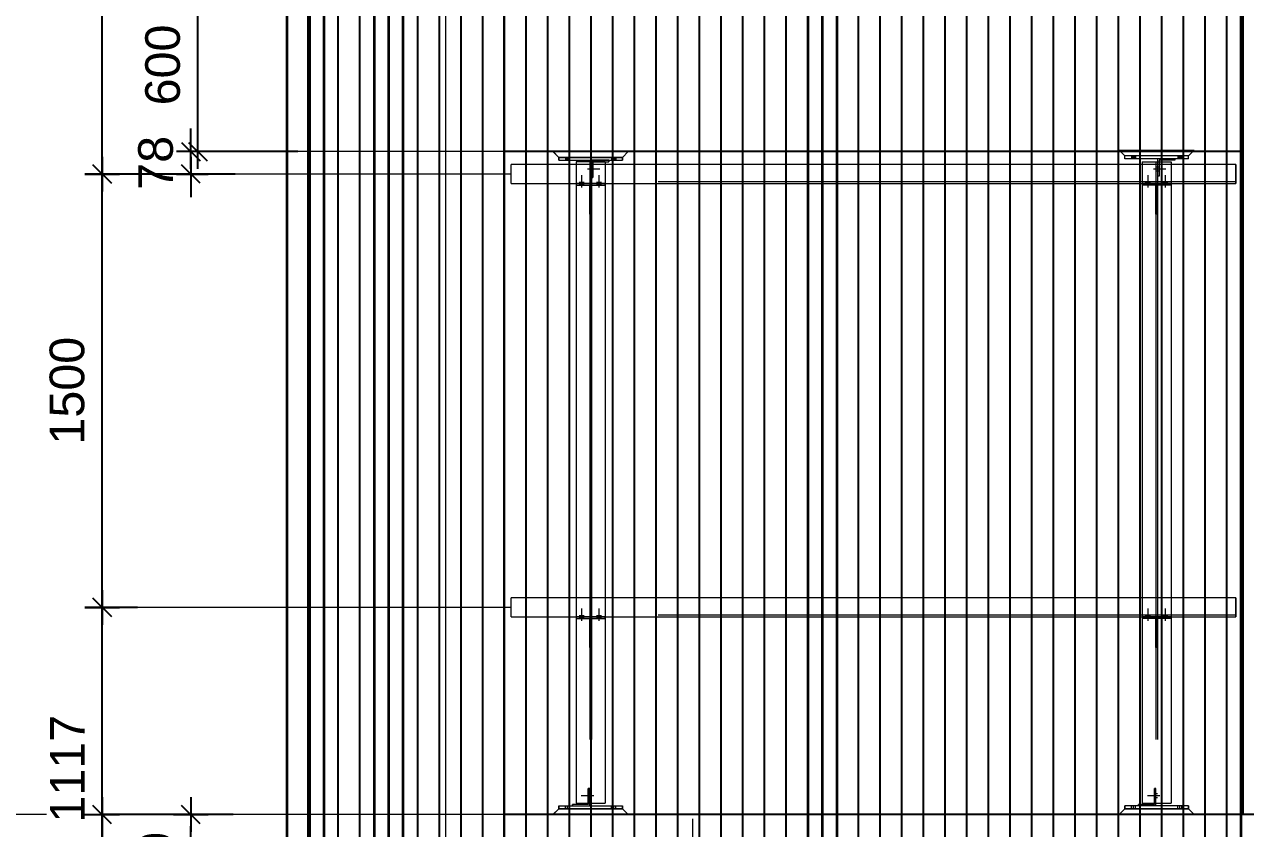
# Model space of a CAD drawing. Header units: millimetres. Extents: x 652937 to 1670132, y 1473552 to 2851037.
# Drawn here: x 663458.215 to 663462.441, y 1524561.34 to 1524564.123 of the extents above; entities that cross this region are included whole.
import ezdxf

# ---------------------------------------------------------------- set-up
doc = ezdxf.new("R2010")
doc.units = ezdxf.units.MM
for name, pattern in [('Grid Line', [22.225, 12.7, -3.175, 3.175, -3.175]), ('HIDDEN', [0.375, 0.25, -0.125]), ('XKITLINE00', [0]), ('XKITLINE02', [4, 2, -2])]:
    doc.linetypes.add(name, pattern=pattern)
doc.layers.get('Defpoints').update_dxf_attribs({"color": 255})
doc.layers.add('000 - 0_HIDE_OBJ_FRAMING_DEF_SUB', color=1, linetype='Continuous', plot=False)
for name, color, linetype, lineweight in [('A-230-M_FLOOR', 2, 'Continuous', 25), ('A-GENM', 37, 'Continuous', 9), ('Bolt', 7, 'Continuous', 0), ('Part', 2, 'Continuous', 0), ('Z-030-M_GRID', 1, 'Continuous', 9), ('Z-230-A_LEVEL', 1, 'Continuous', 9)]:
    doc.layers.add(name, color=color, linetype=linetype, lineweight=lineweight)
doc.layers.add('S-DIM', color=7, linetype='Continuous')
doc.styles.add('Arial', font='arial.ttf')
doc.dimstyles.new('Dim 40 - End', dxfattribs={"dimscale": 0.04, "dimtxt": 3, "dimasz": 1, "dimexe": 0, "dimexo": 2.5, "dimgap": 1.5, "dimtad": 1, "dimdec": 0, "dimlfac": 1000, "dimzin": 1, "dimdsep": 46, "dimtxsty": 'Arial', "dimblk": 'END', "dimcen": 0.09, "dimclrd": 1, "dimclre": 49, "dimclrt": 3, "dimadec": 0, "dimazin": 0, "dimtfac": 1, "dimtdec": 0, "dimtix": 1, "dimtofl": 0, "dimtmove": 2, "dimatfit": 3, "dimfxl": 1, "dimtfill": 1, "dimtfillclr": 256, "dimtolj": 1, "dimtzin": 0, "dimarcsym": 0})

# ---------------------------------------------------------------- blocks, each defined once
blk = doc.blocks.new('GM_Louver Grill Vertical Z1 - Z Profile-V69-ENT 3 ELE-1 Sheet')
at = {"layer": '000 - 0_HIDE_OBJ_FRAMING_DEF_SUB'}
blk.add_line((1605284.3, 105925), (1605284.3, 114870), dxfattribs=at)
blk = doc.blocks.new('E1')
at = {"layer": '000 - 0_HIDE_OBJ_FRAMING_DEF_SUB', "color": 1, "lineweight": 35}
for p, q in [((1600734.3, 114870), (1600734.3, 105925)), ((1600909.3, 105925), (1600909.3, 114870)), ((1601009.3, 105925), (1601009.3, 114870)), ((1602409.3, 114870), (1602409.3, 105925)), ((1602509.3, 114870), (1602509.3, 105925)), ((1603909.3, 105925), (1603909.3, 114870))]:
    blk.add_line(p, q, dxfattribs=at)
for points in [[(1600607.5, 114870), (1600679.9, 114870), (1600679.9, 105925), (1600607.5, 105925)], [(1600959.3, 114870), (1600684.3, 114870), (1600684.3, 105925), (1600959.3, 105925)], [(1600959.3, 114870), (1602459.3, 114870), (1602459.3, 105925), (1600959.3, 105925)], [(1603959.3, 114870), (1602459.3, 114870), (1602459.3, 105925), (1603959.3, 105925)]]:
    blk.add_lwpolyline(points, close=True, dxfattribs=at)
at = {"layer": 'A-GENM'}
for p in [(-4500, 0), (-4425, 0), (-2700, 0), (-2625, 0), (-2550, 0), (-2475, 0), (-2400, 0), (-2325, 0), (-2250, 0), (-2175, 0), (-2100, 0), (-2025, 0), (-1950, 0), (-1875, 0), (-1800, 0), (-1725, 0), (-1650, 0), (-1575, 0), (-1500, 0), (-1425, 0)]:
    blk.add_blockref('GM_Louver Grill Vertical Z1 - Z Profile-V69-ENT 3 ELE-1 Sheet', p, dxfattribs=at)
for p, xscale in [((3206343.6, 0), -1.000000000000001), ((3206418.6, 0), -0.9999999999999982), ((3206493.6, 0), -1.000000000000001), ((3206568.6, 0), -1.000000000000001), ((3206643.6, 0), -1.000000000000001), ((3206718.6, 0), -1.000000000000001), ((3206793.6, 0), -1.000000000000001), ((3206868.6, 0), -1.000000000000001), ((3206943.6, 0), -1.000000000000001), ((3207018.6, 0), -1.000000000000001), ((3207093.6, 0), -1.000000000000001), ((3207168.6, 0), -1.000000000000001), ((3207243.6, 0), -1.000000000000001), ((3207318.6, 0), -1.000000000000001), ((3207393.6, 0), -1.000000000000001), ((3207468.6, 0), -1.000000000000001), ((3207543.6, 0), -1.000000000000001), ((3207618.6, 0), -1.000000000000001)]:
    blk.add_blockref('GM_Louver Grill Vertical Z1 - Z Profile-V69-ENT 3 ELE-1 Sheet', p, dxfattribs=dict(at, xscale=xscale))
blk = doc.blocks.new('END')
at = {"color": 1}
for p, q in [((0, 1.5), (0, -1.5)), ((1.5, 0), (-1.5, 0))]:
    blk.add_line(p, q, dxfattribs=at)
at = {"color": 3}
blk.add_line((-0.8, -0.8), (0.8, 0.8), dxfattribs=at)
blk = doc.blocks.new('*D223')
at = {"layer": 'Defpoints', "color": 0, "transparency": 16777216}
for p in [(663458.7908, 1524561.3881), (663459.0378, 1524561.3881), (663459.0378, 1524560.9881)]:
    blk.add_point(p, dxfattribs=at)
at = {"layer": 'S-DIM', "color": 49, "lineweight": -2, "transparency": 16777216}
for p, q in [((663458.9378, 1524561.3881), (663458.7908, 1524561.3881)), ((663458.9378, 1524560.9881), (663458.7908, 1524560.9881))]:
    blk.add_line(p, q, dxfattribs=at)
at = {"layer": 'S-DIM', "color": 1, "lineweight": -2, "transparency": 16777216}
blk.add_line((663458.7908, 1524561.0281), (663458.7908, 1524561.3481), dxfattribs=at)
at = {"layer": 'S-DIM', "color": 1, "lineweight": -2, "transparency": 16777216, "xscale": 0.04, "yscale": 0.04, "zscale": 0.04}
for p, rotation in [((663458.7908, 1524561.3881), 90), ((663458.7908, 1524560.9881), 270)]:
    blk.add_blockref('END', p, dxfattribs=dict(at, rotation=rotation))
at = {"layer": 'S-DIM', "color": 3, "transparency": 16777216, "insert": (663458.6695, 1524561.1881), "char_height": 0.12, "attachment_point": 5, "rotation": 90, "style": 'Arial', "bg_fill": 3, "box_fill_scale": 1.1, "bg_fill_color": 256, "bg_fill_true_color": 13158600, "bg_fill_transparency": 0}
blk.add_mtext('\\A1;400', dxfattribs=at)
blk = doc.blocks.new('*D224')
at = {"layer": 'Defpoints', "color": 0, "transparency": 16777216}
for p in [(663458.4842, 1524562.1056), (663458.7066, 1524562.1056), (663458.7066, 1524560.9881)]:
    blk.add_point(p, dxfattribs=at)
at = {"layer": 'S-DIM', "color": 49, "lineweight": -2, "transparency": 16777216}
for p, q in [((663458.6066, 1524562.1056), (663458.4842, 1524562.1056)), ((663458.6066, 1524560.9881), (663458.4842, 1524560.9881))]:
    blk.add_line(p, q, dxfattribs=at)
at = {"layer": 'S-DIM', "color": 1, "lineweight": -2, "transparency": 16777216}
blk.add_line((663458.4842, 1524561.0281), (663458.4842, 1524562.0656), dxfattribs=at)
at = {"layer": 'S-DIM', "color": 1, "lineweight": -2, "transparency": 16777216, "xscale": 0.04, "yscale": 0.04, "zscale": 0.04}
for p, rotation in [((663458.4842, 1524562.1056), 90), ((663458.4842, 1524560.9881), 270)]:
    blk.add_blockref('END', p, dxfattribs=dict(at, rotation=rotation))
at = {"layer": 'S-DIM', "color": 3, "transparency": 16777216, "insert": (663458.3639, 1524561.5469), "char_height": 0.12, "attachment_point": 5, "rotation": 90, "style": 'Arial', "bg_fill": 3, "box_fill_scale": 1.1, "bg_fill_color": 256, "bg_fill_true_color": 13158600, "bg_fill_transparency": 0}
blk.add_mtext('\\A1;1117', dxfattribs=at)
blk = doc.blocks.new('*D225')
at = {"layer": 'Defpoints', "color": 0, "transparency": 16777216}
for p in [(663458.4842, 1524563.6056), (663458.9628, 1524563.6056), (663458.7009, 1524562.1056)]:
    blk.add_point(p, dxfattribs=at)
at = {"layer": 'S-DIM', "color": 49, "lineweight": -2, "transparency": 16777216}
for p, q in [((663458.8628, 1524563.6056), (663458.4842, 1524563.6056)), ((663458.6009, 1524562.1056), (663458.4842, 1524562.1056))]:
    blk.add_line(p, q, dxfattribs=at)
at = {"layer": 'S-DIM', "color": 1, "lineweight": -2, "transparency": 16777216}
blk.add_line((663458.4842, 1524562.1456), (663458.4842, 1524563.5656), dxfattribs=at)
at = {"layer": 'S-DIM', "color": 1, "lineweight": -2, "transparency": 16777216, "xscale": 0.04, "yscale": 0.04, "zscale": 0.04}
for p, rotation in [((663458.4842, 1524563.6056), 90), ((663458.4842, 1524562.1056), 270)]:
    blk.add_blockref('END', p, dxfattribs=dict(at, rotation=rotation))
at = {"layer": 'S-DIM', "color": 3, "transparency": 16777216, "insert": (663458.3629, 1524562.8556), "char_height": 0.12, "attachment_point": 5, "rotation": 90, "style": 'Arial', "bg_fill": 3, "box_fill_scale": 1.1, "bg_fill_color": 256, "bg_fill_true_color": 13158600, "bg_fill_transparency": 0}
blk.add_mtext('\\A1;1500', dxfattribs=at)
blk = doc.blocks.new('*D226')
at = {"layer": 'Defpoints', "color": 0, "transparency": 16777216}
for p in [(663458.7908, 1524563.6831), (663459.2227, 1524563.6831), (663458.9923, 1524563.6056)]:
    blk.add_point(p, dxfattribs=at)
at = {"layer": 'S-DIM', "color": 1, "lineweight": -2, "transparency": 16777216}
for p, q in [((663458.7908, 1524563.7231), (663458.7908, 1524563.7631)), ((663458.7908, 1524563.5656), (663458.7908, 1524563.5256))]:
    blk.add_line(p, q, dxfattribs=at)
at = {"layer": 'S-DIM', "color": 49, "lineweight": -2, "transparency": 16777216}
for p, q in [((663459.1227, 1524563.6831), (663458.7908, 1524563.6831)), ((663458.8923, 1524563.6056), (663458.7908, 1524563.6056))]:
    blk.add_line(p, q, dxfattribs=at)
at = {"layer": 'S-DIM', "color": 1, "lineweight": -2, "transparency": 16777216, "xscale": 0.04, "yscale": 0.04, "zscale": 0.04}
for p, rotation in [((663458.7908, 1524563.6831), 270), ((663458.7908, 1524563.6056), 90)]:
    blk.add_blockref('END', p, dxfattribs=dict(at, rotation=rotation))
at = {"layer": 'S-DIM', "color": 3, "transparency": 16777216, "insert": (663458.6695, 1524563.6444), "char_height": 0.12, "attachment_point": 5, "rotation": 90, "style": 'Arial', "bg_fill": 3, "box_fill_scale": 1.1, "bg_fill_color": 256, "bg_fill_true_color": 13158600, "bg_fill_transparency": 0}
blk.add_mtext('\\A1;78', dxfattribs=at)
blk = doc.blocks.new('*D227')
at = {"layer": 'Defpoints', "color": 0, "transparency": 16777216}
for p in [(663458.8151, 1524564.2831), (663459.0166, 1524564.2831), (663459.2616, 1524563.6831)]:
    blk.add_point(p, dxfattribs=at)
at = {"layer": 'S-DIM', "color": 49, "lineweight": -2, "transparency": 16777216}
for p, q in [((663458.9166, 1524564.2831), (663458.8151, 1524564.2831)), ((663459.1616, 1524563.6831), (663458.8151, 1524563.6831))]:
    blk.add_line(p, q, dxfattribs=at)
at = {"layer": 'S-DIM', "color": 1, "lineweight": -2, "transparency": 16777216}
blk.add_line((663458.8151, 1524563.7231), (663458.8151, 1524564.2431), dxfattribs=at)
at = {"layer": 'S-DIM', "color": 1, "lineweight": -2, "transparency": 16777216, "xscale": 0.04, "yscale": 0.04, "zscale": 0.04}
for p, rotation in [((663458.8151, 1524564.2831), 90), ((663458.8151, 1524563.6831), 270)]:
    blk.add_blockref('END', p, dxfattribs=dict(at, rotation=rotation))
at = {"layer": 'S-DIM', "color": 3, "transparency": 16777216, "insert": (663458.6938, 1524563.9831), "char_height": 0.12, "attachment_point": 5, "rotation": 90, "style": 'Arial', "bg_fill": 3, "box_fill_scale": 1.1, "bg_fill_color": 256, "bg_fill_true_color": 13158600, "bg_fill_transparency": 0}
blk.add_mtext('\\A1;600', dxfattribs=at)
blk = doc.blocks.new('*D232')
at = {"layer": 'Defpoints', "color": 0, "transparency": 16777216}
for p in [(663458.4842, 1524565.1056), (663459.0441, 1524565.1056), (663459.0441, 1524563.6056)]:
    blk.add_point(p, dxfattribs=at)
at = {"layer": 'S-DIM', "color": 49, "lineweight": -2, "transparency": 16777216}
for p, q in [((663458.9441, 1524565.1056), (663458.4842, 1524565.1056)), ((663458.9441, 1524563.6056), (663458.4842, 1524563.6056))]:
    blk.add_line(p, q, dxfattribs=at)
at = {"layer": 'S-DIM', "color": 1, "lineweight": -2, "transparency": 16777216}
blk.add_line((663458.4842, 1524563.6456), (663458.4842, 1524565.0656), dxfattribs=at)
at = {"layer": 'S-DIM', "color": 1, "lineweight": -2, "transparency": 16777216, "xscale": 0.04, "yscale": 0.04, "zscale": 0.04}
for p, rotation in [((663458.4842, 1524565.1056), 90), ((663458.4842, 1524563.6056), 270)]:
    blk.add_blockref('END', p, dxfattribs=dict(at, rotation=rotation))
at = {"layer": 'S-DIM', "color": 3, "transparency": 16777216, "insert": (663458.3629, 1524564.3556), "char_height": 0.12, "attachment_point": 5, "rotation": 90, "style": 'Arial', "bg_fill": 3, "box_fill_scale": 1.1, "bg_fill_color": 256, "bg_fill_true_color": 13158600, "bg_fill_transparency": 0}
blk.add_mtext('\\A1;1500', dxfattribs=at)
blk = doc.blocks.new('*D234')
at = {"layer": 'Defpoints', "color": 0, "transparency": 16777216}
for p in [(663458.9945, 1524561.3881), (663458.4842, 1524559.2381), (663458.9945, 1524559.2381)]:
    blk.add_point(p, dxfattribs=at)
at = {"layer": 'S-DIM', "color": 49, "lineweight": -2, "transparency": 16777216}
for p, q in [((663458.8945, 1524561.3881), (663458.4842, 1524561.3881)), ((663458.8945, 1524559.2381), (663458.4842, 1524559.2381))]:
    blk.add_line(p, q, dxfattribs=at)
at = {"layer": 'S-DIM', "color": 1, "lineweight": -2, "transparency": 16777216}
blk.add_line((663458.4842, 1524561.3481), (663458.4842, 1524559.2781), dxfattribs=at)
at = {"layer": 'S-DIM', "color": 1, "lineweight": -2, "transparency": 16777216, "xscale": 0.04, "yscale": 0.04, "zscale": 0.04}
for p, rotation in [((663458.4842, 1524561.3881), 90), ((663458.4842, 1524559.2381), 270)]:
    blk.add_blockref('END', p, dxfattribs=dict(at, rotation=rotation))
at = {"layer": 'S-DIM', "color": 3, "transparency": 16777216, "insert": (663458.3629, 1524560.3131), "char_height": 0.12, "attachment_point": 5, "rotation": 90, "style": 'Arial', "bg_fill": 3, "box_fill_scale": 1.1, "bg_fill_color": 256, "bg_fill_true_color": 13158600, "bg_fill_transparency": 0}
blk.add_mtext('\\A1;2150', dxfattribs=at)
blk = doc.blocks.new('*A20183088')
at = {"layer": 'Part', "linetype": 'XKITLINE02', "lineweight": 0}
for p, q in [((6.32715, 31.05), (5.226979, 31.05)), ((5.226979, 31.05), (5.226979, 31)), ((6.32715, 31), (5.226979, 31)), ((5.22715, 31), (5.22715, 31.05)), ((6.326979, 31), (6.326979, 31.05)), ((6.32715, 31.05), (6.32715, 31))]:
    blk.add_line(p, q, dxfattribs=at)
blk = doc.blocks.new('*A20193089')
at = {"layer": 'Part', "linetype": 'XKITLINE02', "lineweight": 0}
for p, q in [((5.226979, 31), (5.126948, 30.9)), ((6.427181, 30.9), (5.126948, 30.9)), ((5.127181, 30.9), (5.22715, 31)), ((5.22715, 31), (5.226979, 31)), ((5.226979, 31), (6.32715, 31)), ((6.326979, 31), (6.426948, 30.9)), ((6.32715, 31), (6.427181, 30.9)), ((6.426948, 30.9), (6.427181, 30.9))]:
    blk.add_line(p, q, dxfattribs=at)
blk = doc.blocks.new('*A20203090')
at = {"layer": 'Part', "linetype": 'XKITLINE02', "lineweight": 0}
for p, q in [((5.762111, 31.35), (5.737018, 31.35)), ((5.737018, 31.075), (5.737018, 31.35)), ((5.737111, 31.35), (5.737111, 31.075)), ((5.762018, 31.05), (5.762018, 31.35)), ((5.762111, 31.05), (5.762111, 31.35)), ((5.737111, 31.075), (5.462018, 31.075)), ((5.462018, 31.075), (5.462018, 31.05)), ((5.462111, 31.05), (5.462111, 31.075)), ((5.762111, 31.05), (5.462018, 31.05))]:
    blk.add_line(p, q, dxfattribs=at)
blk = doc.blocks.new('*A20213091')
at = {"layer": 'Bolt', "linetype": 'XKITLINE02', "lineweight": 0}
for p, q in [((5.831665, 31.225), (5.617065, 31.225)), ((5.762034, 31.26), (5.737034, 31.26)), ((5.762095, 31.19), (5.737095, 31.19)), ((5.792054, 31.26), (5.762054, 31.26)), ((5.792075, 31.19), (5.762075, 31.19))]:
    blk.add_line(p, q, dxfattribs=at)
blk = doc.blocks.new('*A20223092')
at = {"layer": 'Bolt', "linetype": 'XKITLINE02', "lineweight": 0}
for p, q in [((5.342031, 31), (5.342031, 31.05)), ((5.377065, 31), (5.377065, 31.05)), ((5.412099, 31), (5.412099, 31.05)), ((6.14203, 31), (6.14203, 31.05)), ((6.177065, 31), (6.177065, 31.05)), ((6.212099, 31), (6.212099, 31.05))]:
    blk.add_line(p, q, dxfattribs=at)
blk = doc.blocks.new('*A20283098')
at = {"layer": 'Part', "linetype": 'XKITLINE02', "lineweight": 0}
for p, q in [((-5.077679, 31.05), (-3.977509, 31.05)), ((-5.077679, 31.05), (-5.077679, 31)), ((-3.977509, 31), (-5.077679, 31)), ((-5.077509, 31), (-5.077509, 31.05)), ((-3.977679, 31), (-3.977679, 31.05)), ((-3.977509, 31.05), (-3.977509, 31))]:
    blk.add_line(p, q, dxfattribs=at)
blk = doc.blocks.new('*A20293099')
at = {"layer": 'Part', "linetype": 'XKITLINE02', "lineweight": 0}
for p, q in [((-5.077679, 31), (-5.17771, 30.9)), ((-3.877478, 30.9), (-5.17771, 30.9)), ((-5.177478, 30.9), (-5.077509, 31)), ((-5.077509, 31), (-5.077679, 31)), ((-5.077679, 31), (-3.977509, 31)), ((-3.977679, 31), (-3.87771, 30.9)), ((-3.977509, 31), (-3.877478, 30.9)), ((-3.87771, 30.9), (-3.877478, 30.9))]:
    blk.add_line(p, q, dxfattribs=at)
blk = doc.blocks.new('*A20303100')
at = {"layer": 'Part', "linetype": 'XKITLINE02', "lineweight": 0}
for p, q in [((-4.542548, 31.35), (-4.567641, 31.35)), ((-4.567641, 31.075), (-4.567641, 31.35)), ((-4.567548, 31.35), (-4.567548, 31.075)), ((-4.542641, 31.05), (-4.542641, 31.35)), ((-4.542548, 31.05), (-4.542548, 31.35)), ((-4.567548, 31.075), (-4.842641, 31.075)), ((-4.842641, 31.075), (-4.842641, 31.05)), ((-4.842548, 31.05), (-4.842548, 31.075)), ((-4.842641, 31.05), (-4.542548, 31.05))]:
    blk.add_line(p, q, dxfattribs=at)
blk = doc.blocks.new('*A20313101')
at = {"layer": 'Bolt', "linetype": 'XKITLINE02', "lineweight": 0}
for p, q in [((-4.472994, 31.225), (-4.687594, 31.225)), ((-4.542624, 31.26), (-4.567624, 31.26)), ((-4.542564, 31.19), (-4.567564, 31.19)), ((-4.512605, 31.26), (-4.542605, 31.26)), ((-4.512583, 31.19), (-4.542583, 31.19))]:
    blk.add_line(p, q, dxfattribs=at)
blk = doc.blocks.new('*A20323102')
at = {"layer": 'Bolt', "linetype": 'XKITLINE02', "lineweight": 0}
for p, q in [((-4.962628, 31), (-4.962628, 31.05)), ((-4.927594, 31), (-4.927594, 31.05)), ((-4.89256, 31), (-4.89256, 31.05)), ((-4.162628, 31), (-4.162628, 31.05)), ((-4.127594, 31), (-4.127594, 31.05)), ((-4.09256, 31), (-4.09256, 31.05))]:
    blk.add_line(p, q, dxfattribs=at)
blk = doc.blocks.new('*A22063276')
at = {"layer": 'Bolt'}
for points in [[(5.412, 44.3), (5.412, 44.25), (5.342, 44.25), (5.342, 44.3)], [(6.212, 44.3), (6.212, 44.25), (6.142, 44.25), (6.142, 44.3)]]:
    blk.add_hatch(color=256, dxfattribs=at).paths.add_polyline_path(points, flags=17)
at = {"layer": 'Bolt', "linetype": 'XKITLINE00', "lineweight": 0}
for p, q in [((5.342, 44.3), (5.342, 44.25)), ((5.377, 44.3), (5.377, 44.25)), ((5.412, 44.3), (5.412, 44.25)), ((6.142, 44.3), (6.142, 44.25)), ((6.177, 44.3), (6.177, 44.25)), ((6.212, 44.3), (6.212, 44.25))]:
    blk.add_line(p, q, dxfattribs=at)
blk = doc.blocks.new('*A22073277')
at = {"layer": 'Bolt', "linetype": 'XKITLINE02', "lineweight": 0}
for p, q in [((5.722465, 44.075), (5.937065, 44.075)), ((5.762054, 44.04), (5.792054, 44.04)), ((5.762075, 44.11), (5.792075, 44.11)), ((5.792034, 44.04), (5.817034, 44.04)), ((5.792095, 44.11), (5.817095, 44.11))]:
    blk.add_line(p, q, dxfattribs=at)
blk = doc.blocks.new('*A22083278')
at = {"layer": 'Part', "linetype": 'XKITLINE00', "lineweight": 0}
for p, q in [((5.126948, 44.4), (5.226979, 44.3)), ((5.22715, 44.3), (5.127181, 44.4)), ((6.427181, 44.4), (6.32715, 44.3)), ((6.32715, 44.3), (5.226979, 44.3))]:
    blk.add_line(p, q, dxfattribs=at)
at = {"layer": 'Part', "linetype": 'XKITLINE02', "lineweight": 0}
for p, q in [((5.127181, 44.4), (5.126948, 44.4)), ((5.126948, 44.4), (6.427181, 44.4)), ((6.326979, 44.3), (6.426948, 44.4)), ((6.32715, 44.3), (6.326979, 44.3))]:
    blk.add_line(p, q, dxfattribs=at)
blk = doc.blocks.new('*A22093279')
at = {"layer": 'Part', "linetype": 'XKITLINE00', "lineweight": 0}
for p, q in [((5.792018, 44.25), (5.792018, 44.2)), ((5.792111, 44.25), (5.792111, 44.2)), ((5.817111, 44.225), (5.817111, 44.2)), ((6.092111, 44.225), (5.817111, 44.225)), ((6.092111, 44.225), (6.092111, 44.25))]:
    blk.add_line(p, q, dxfattribs=at)
at = {"layer": 'Part', "linetype": 'XKITLINE02', "lineweight": 0}
for p, q in [((6.092111, 44.25), (5.792018, 44.25)), ((5.792018, 44.2), (5.792018, 43.95)), ((5.792111, 44.2), (5.792111, 43.95)), ((5.817111, 44.225), (5.817018, 44.225)), ((5.817018, 44.225), (5.817018, 43.95)), ((5.817111, 44.225), (5.817018, 44.225)), ((5.817111, 44.2), (5.817111, 43.95)), ((6.092018, 44.25), (6.092018, 44.225)), ((5.817111, 43.95), (5.792018, 43.95))]:
    blk.add_line(p, q, dxfattribs=at)
blk = doc.blocks.new('*A22103280')
at = {"layer": 'Part', "linetype": 'XKITLINE00', "lineweight": 0}
for p, q in [((5.226979, 44.25), (5.226979, 44.3)), ((6.32715, 44.3), (5.226979, 44.3)), ((6.32715, 44.25), (5.226979, 44.25)), ((5.22715, 44.25), (5.22715, 44.3)), ((6.32715, 44.25), (6.32715, 44.3))]:
    blk.add_line(p, q, dxfattribs=at)
at = {"layer": 'Part', "linetype": 'XKITLINE02', "lineweight": 0}
blk.add_line((6.326979, 44.25), (6.326979, 44.3), dxfattribs=at)
blk = doc.blocks.new('*A22113281')
at = {"layer": 'Part', "linetype": 'XKITLINE00', "lineweight": 0}
for p, q in [((5.76215, 43.795), (5.76215, 43.295)), ((5.762336, 43.645), (5.762336, 43.795)), ((5.792336, 43.795), (5.762336, 43.795)), ((5.792336, 43.645), (5.792336, 43.795)), ((5.762196, 43.295), (5.762336, 43.645)), ((5.762336, 43.645), (5.792336, 43.645)), ((5.792336, 43.645), (5.792196, 43.295)), ((5.76215, 43.295), (5.762196, 43.295)), ((5.792196, 43.295), (5.762196, 43.295))]:
    blk.add_line(p, q, dxfattribs=at)
at = {"layer": 'Part', "linetype": 'XKITLINE02', "lineweight": 0}
for p, q in [((5.762336, 43.795), (5.76215, 43.795)), ((5.762336, 43.795), (5.76215, 43.795)), ((5.79215, 43.295), (5.79215, 43.795)), ((5.762196, 43.295), (5.76215, 43.295))]:
    blk.add_line(p, q, dxfattribs=at)
blk = doc.blocks.new('*A22123282')
at = {"layer": 'Part', "linetype": 'XKITLINE00', "lineweight": 0}
for p, q in [((5.52715, 43.825), (5.52715, 43.795)), ((5.52715, 43.795), (5.527336, 43.795)), ((6.027336, 43.795), (5.52715, 43.795)), ((5.527336, 43.825), (5.527336, 43.795)), ((6.027336, 43.795), (6.027336, 43.825))]:
    blk.add_line(p, q, dxfattribs=at)
at = {"layer": 'Part', "linetype": 'XKITLINE02', "lineweight": 0}
for p, q in [((6.027336, 43.825), (5.52715, 43.825)), ((6.02715, 43.825), (6.027336, 43.825)), ((6.02715, 43.825), (6.02715, 43.795)), ((6.02715, 43.795), (6.027336, 43.795))]:
    blk.add_line(p, q, dxfattribs=at)
blk = doc.blocks.new('*A22133283')
at = {"layer": 'Bolt'}
for points in [[(5.592, 43.825), (5.592, 43.855), (5.662, 43.855), (5.662, 43.825)], [(5.592, 43.795), (5.592, 43.825), (5.662, 43.825), (5.662, 43.795)], [(5.892, 43.825), (5.892, 43.855), (5.962, 43.855), (5.962, 43.825)], [(5.892, 43.795), (5.892, 43.825), (5.962, 43.825), (5.962, 43.795)]]:
    blk.add_hatch(color=256, dxfattribs=at).paths.add_polyline_path(points, flags=17)
at = {"layer": 'Bolt', "linetype": 'XKITLINE00', "lineweight": 0}
for p, q in [((5.627, 43.755), (5.627, 43.97)), ((5.927, 43.755), (5.927, 43.97)), ((5.592, 43.825), (5.592, 43.855)), ((5.592, 43.795), (5.592, 43.825)), ((5.662, 43.825), (5.662, 43.855)), ((5.662, 43.795), (5.662, 43.825)), ((5.892, 43.825), (5.892, 43.855)), ((5.892, 43.795), (5.892, 43.825)), ((5.962, 43.825), (5.962, 43.855)), ((5.962, 43.795), (5.962, 43.825))]:
    blk.add_line(p, q, dxfattribs=at)
blk = doc.blocks.new('*A22323302')
at = {"layer": 'Bolt'}
for points in [[(-4.893, 44.3), (-4.893, 44.25), (-4.963, 44.25), (-4.963, 44.3)], [(-4.093, 44.3), (-4.093, 44.25), (-4.163, 44.25), (-4.163, 44.3)]]:
    blk.add_hatch(color=256, dxfattribs=at).paths.add_polyline_path(points, flags=17)
at = {"layer": 'Bolt', "linetype": 'XKITLINE00', "lineweight": 0}
for p, q in [((-4.963, 44.3), (-4.963, 44.25)), ((-4.928, 44.3), (-4.928, 44.25)), ((-4.893, 44.3), (-4.893, 44.25)), ((-4.163, 44.3), (-4.163, 44.25)), ((-4.128, 44.3), (-4.128, 44.25)), ((-4.093, 44.3), (-4.093, 44.25))]:
    blk.add_line(p, q, dxfattribs=at)
blk = doc.blocks.new('*A22333303')
at = {"layer": 'Bolt', "linetype": 'XKITLINE02', "lineweight": 0}
for p, q in [((-4.582194, 44.075), (-4.367594, 44.075)), ((-4.542605, 44.04), (-4.512605, 44.04)), ((-4.542583, 44.11), (-4.512583, 44.11)), ((-4.512624, 44.04), (-4.487624, 44.04)), ((-4.512564, 44.11), (-4.487564, 44.11))]:
    blk.add_line(p, q, dxfattribs=at)
blk = doc.blocks.new('*A22343304')
at = {"layer": 'Part', "linetype": 'XKITLINE00', "lineweight": 0}
for p, q in [((-5.17771, 44.4), (-5.077679, 44.3)), ((-5.077509, 44.3), (-5.177478, 44.4)), ((-3.877478, 44.4), (-3.977509, 44.3)), ((-5.077679, 44.3), (-3.977509, 44.3))]:
    blk.add_line(p, q, dxfattribs=at)
at = {"layer": 'Part', "linetype": 'XKITLINE02', "lineweight": 0}
for p, q in [((-5.177478, 44.4), (-5.17771, 44.4)), ((-5.17771, 44.4), (-3.877478, 44.4)), ((-3.977679, 44.3), (-3.87771, 44.4)), ((-3.977509, 44.3), (-3.977679, 44.3))]:
    blk.add_line(p, q, dxfattribs=at)
blk = doc.blocks.new('*A22353305')
at = {"layer": 'Part', "linetype": 'XKITLINE00', "lineweight": 0}
for p, q in [((-4.512641, 44.25), (-4.512641, 44.2)), ((-4.512548, 44.25), (-4.512548, 44.2)), ((-4.487548, 44.225), (-4.487548, 44.2)), ((-4.487548, 44.225), (-4.212548, 44.225)), ((-4.212548, 44.225), (-4.212548, 44.25))]:
    blk.add_line(p, q, dxfattribs=at)
at = {"layer": 'Part', "linetype": 'XKITLINE02', "lineweight": 0}
for p, q in [((-4.212548, 44.25), (-4.512641, 44.25)), ((-4.512641, 44.2), (-4.512641, 43.95)), ((-4.512548, 44.2), (-4.512548, 43.95)), ((-4.487641, 44.225), (-4.487548, 44.225)), ((-4.487548, 44.225), (-4.487641, 44.225)), ((-4.487641, 44.225), (-4.487641, 43.95)), ((-4.487548, 44.2), (-4.487548, 43.95)), ((-4.212641, 44.25), (-4.212641, 44.225)), ((-4.512641, 43.95), (-4.487548, 43.95))]:
    blk.add_line(p, q, dxfattribs=at)
blk = doc.blocks.new('*A22363306')
at = {"layer": 'Part', "linetype": 'XKITLINE00', "lineweight": 0}
for p, q in [((-3.977509, 44.3), (-5.077679, 44.3)), ((-5.077679, 44.3), (-5.077679, 44.25)), ((-5.077679, 44.25), (-3.977509, 44.25)), ((-5.077509, 44.25), (-5.077509, 44.3)), ((-3.977509, 44.25), (-3.977509, 44.3))]:
    blk.add_line(p, q, dxfattribs=at)
at = {"layer": 'Part', "linetype": 'XKITLINE02', "lineweight": 0}
blk.add_line((-3.977679, 44.3), (-3.977679, 44.25), dxfattribs=at)
blk = doc.blocks.new('*A22373307')
at = {"layer": 'Part', "linetype": 'XKITLINE00', "lineweight": 0}
for p, q in [((-4.542509, 43.795), (-4.542509, 43.295)), ((-4.542323, 43.645), (-4.542323, 43.795)), ((-4.542323, 43.795), (-4.512323, 43.795)), ((-4.512323, 43.645), (-4.512323, 43.795)), ((-4.542462, 43.295), (-4.542323, 43.645)), ((-4.542323, 43.645), (-4.512323, 43.645)), ((-4.512323, 43.645), (-4.512462, 43.295)), ((-4.542509, 43.295), (-4.542462, 43.295)), ((-4.542462, 43.295), (-4.512462, 43.295))]:
    blk.add_line(p, q, dxfattribs=at)
at = {"layer": 'Part', "linetype": 'XKITLINE02', "lineweight": 0}
for p, q in [((-4.542323, 43.795), (-4.542509, 43.795)), ((-4.542323, 43.795), (-4.542509, 43.795)), ((-4.512509, 43.295), (-4.512509, 43.795)), ((-4.542509, 43.295), (-4.542462, 43.295))]:
    blk.add_line(p, q, dxfattribs=at)
blk = doc.blocks.new('*A22383308')
at = {"layer": 'Part', "linetype": 'XKITLINE00', "lineweight": 0}
for p, q in [((-4.777509, 43.825), (-4.777509, 43.795)), ((-4.777509, 43.795), (-4.777323, 43.795)), ((-4.777323, 43.795), (-4.777509, 43.795)), ((-4.777323, 43.825), (-4.777323, 43.795)), ((-4.777323, 43.795), (-4.277323, 43.795)), ((-4.277323, 43.795), (-4.277323, 43.825))]:
    blk.add_line(p, q, dxfattribs=at)
at = {"layer": 'Part', "linetype": 'XKITLINE02', "lineweight": 0}
for p, q in [((-4.277323, 43.825), (-4.777509, 43.825)), ((-4.277509, 43.825), (-4.277323, 43.825)), ((-4.277509, 43.825), (-4.277509, 43.795)), ((-4.277509, 43.795), (-4.277323, 43.795))]:
    blk.add_line(p, q, dxfattribs=at)
blk = doc.blocks.new('*A22393309')
at = {"layer": 'Bolt'}
for points in [[(-4.712, 43.825), (-4.712, 43.855), (-4.642, 43.855), (-4.642, 43.825)], [(-4.712, 43.795), (-4.712, 43.825), (-4.642, 43.825), (-4.642, 43.795)], [(-4.412, 43.825), (-4.412, 43.855), (-4.342, 43.855), (-4.342, 43.825)], [(-4.412, 43.795), (-4.412, 43.825), (-4.342, 43.825), (-4.342, 43.795)]]:
    blk.add_hatch(color=256, dxfattribs=at).paths.add_polyline_path(points, flags=17)
at = {"layer": 'Bolt', "linetype": 'XKITLINE00', "lineweight": 0}
for p, q in [((-4.677, 43.755), (-4.677, 43.97)), ((-4.377, 43.755), (-4.377, 43.97)), ((-4.712, 43.825), (-4.712, 43.855)), ((-4.712, 43.795), (-4.712, 43.825)), ((-4.642, 43.825), (-4.642, 43.855)), ((-4.642, 43.795), (-4.642, 43.825)), ((-4.412, 43.825), (-4.412, 43.855)), ((-4.412, 43.795), (-4.412, 43.825)), ((-4.342, 43.825), (-4.342, 43.855)), ((-4.342, 43.795), (-4.342, 43.825))]:
    blk.add_line(p, q, dxfattribs=at)
blk = doc.blocks.new('*A22443314')
at = {"layer": 'Bolt'}
for points in [[(5.592, 36.325), (5.592, 36.355), (5.662, 36.355), (5.662, 36.325)], [(5.892, 36.325), (5.892, 36.355), (5.962, 36.355), (5.962, 36.325)], [(5.592, 36.295), (5.592, 36.325), (5.662, 36.325), (5.662, 36.295)], [(5.892, 36.295), (5.892, 36.325), (5.962, 36.325), (5.962, 36.295)]]:
    blk.add_hatch(color=256, dxfattribs=at).paths.add_polyline_path(points, flags=17)
at = {"layer": 'Bolt', "linetype": 'XKITLINE00', "lineweight": 0}
for p, q in [((5.592, 36.325), (5.592, 36.355)), ((5.627, 36.255), (5.627, 36.47)), ((5.662, 36.325), (5.662, 36.355)), ((5.892, 36.325), (5.892, 36.355)), ((5.927, 36.255), (5.927, 36.47)), ((5.962, 36.325), (5.962, 36.355)), ((5.592, 36.295), (5.592, 36.325)), ((5.662, 36.295), (5.662, 36.325)), ((5.892, 36.295), (5.892, 36.325)), ((5.962, 36.295), (5.962, 36.325))]:
    blk.add_line(p, q, dxfattribs=at)
blk = doc.blocks.new('*A22453315')
at = {"layer": 'Part', "linetype": 'XKITLINE00', "lineweight": 0}
for p, q in [((5.52715, 36.325), (5.52715, 36.295)), ((5.52715, 36.295), (5.527336, 36.295)), ((6.027336, 36.295), (5.52715, 36.295)), ((5.527336, 36.325), (5.527336, 36.295)), ((6.027336, 36.295), (6.027336, 36.325))]:
    blk.add_line(p, q, dxfattribs=at)
at = {"layer": 'Part', "linetype": 'XKITLINE02', "lineweight": 0}
for p, q in [((6.027336, 36.325), (5.52715, 36.325)), ((6.02715, 36.325), (6.027336, 36.325)), ((6.02715, 36.325), (6.02715, 36.295)), ((6.02715, 36.295), (6.027336, 36.295))]:
    blk.add_line(p, q, dxfattribs=at)
blk = doc.blocks.new('*A22463316')
at = {"layer": 'Part', "linetype": 'XKITLINE00', "lineweight": 0}
for p, q in [((5.76215, 36.295), (5.76215, 35.795)), ((5.762196, 35.795), (5.762336, 36.145)), ((5.762336, 36.145), (5.762336, 36.295)), ((5.792336, 36.295), (5.762336, 36.295)), ((5.762336, 36.145), (5.792336, 36.145)), ((5.792336, 36.145), (5.792196, 35.795)), ((5.792336, 36.145), (5.792336, 36.295)), ((5.76215, 35.795), (5.762196, 35.795)), ((5.792196, 35.795), (5.762196, 35.795))]:
    blk.add_line(p, q, dxfattribs=at)
at = {"layer": 'Part', "linetype": 'XKITLINE02', "lineweight": 0}
for p, q in [((5.762336, 36.295), (5.76215, 36.295)), ((5.762336, 36.295), (5.76215, 36.295)), ((5.79215, 35.795), (5.79215, 36.295)), ((5.762196, 35.795), (5.76215, 35.795))]:
    blk.add_line(p, q, dxfattribs=at)
blk = doc.blocks.new('*A22503320')
at = {"layer": 'Bolt'}
for points in [[(-4.712, 36.325), (-4.712, 36.355), (-4.642, 36.355), (-4.642, 36.325)], [(-4.412, 36.325), (-4.412, 36.355), (-4.342, 36.355), (-4.342, 36.325)], [(-4.712, 36.295), (-4.712, 36.325), (-4.642, 36.325), (-4.642, 36.295)], [(-4.412, 36.295), (-4.412, 36.325), (-4.342, 36.325), (-4.342, 36.295)]]:
    blk.add_hatch(color=256, dxfattribs=at).paths.add_polyline_path(points, flags=17)
at = {"layer": 'Bolt', "linetype": 'XKITLINE00', "lineweight": 0}
for p, q in [((-4.712, 36.325), (-4.712, 36.355)), ((-4.677, 36.255), (-4.677, 36.47)), ((-4.642, 36.325), (-4.642, 36.355)), ((-4.412, 36.325), (-4.412, 36.355)), ((-4.377, 36.255), (-4.377, 36.47)), ((-4.342, 36.325), (-4.342, 36.355)), ((-4.712, 36.295), (-4.712, 36.325)), ((-4.642, 36.295), (-4.642, 36.325)), ((-4.412, 36.295), (-4.412, 36.325)), ((-4.342, 36.295), (-4.342, 36.325))]:
    blk.add_line(p, q, dxfattribs=at)
blk = doc.blocks.new('*A22513321')
at = {"layer": 'Part', "linetype": 'XKITLINE00', "lineweight": 0}
for p, q in [((-4.777509, 36.325), (-4.777509, 36.295)), ((-4.777509, 36.295), (-4.777323, 36.295)), ((-4.777323, 36.295), (-4.777509, 36.295)), ((-4.777323, 36.325), (-4.777323, 36.295)), ((-4.777323, 36.295), (-4.277323, 36.295)), ((-4.277323, 36.295), (-4.277323, 36.325))]:
    blk.add_line(p, q, dxfattribs=at)
at = {"layer": 'Part', "linetype": 'XKITLINE02', "lineweight": 0}
for p, q in [((-4.277323, 36.325), (-4.777509, 36.325)), ((-4.277509, 36.325), (-4.277323, 36.325)), ((-4.277509, 36.325), (-4.277509, 36.295)), ((-4.277509, 36.295), (-4.277323, 36.295))]:
    blk.add_line(p, q, dxfattribs=at)
blk = doc.blocks.new('*A22523322')
at = {"layer": 'Part', "linetype": 'XKITLINE00', "lineweight": 0}
for p, q in [((-4.542509, 36.295), (-4.542509, 35.795)), ((-4.542462, 35.795), (-4.542323, 36.145)), ((-4.542323, 36.145), (-4.542323, 36.295)), ((-4.542323, 36.295), (-4.512323, 36.295)), ((-4.542323, 36.145), (-4.512323, 36.145)), ((-4.512323, 36.145), (-4.512462, 35.795)), ((-4.512323, 36.145), (-4.512323, 36.295)), ((-4.542509, 35.795), (-4.542462, 35.795)), ((-4.542462, 35.795), (-4.512462, 35.795))]:
    blk.add_line(p, q, dxfattribs=at)
at = {"layer": 'Part', "linetype": 'XKITLINE02', "lineweight": 0}
for p, q in [((-4.542323, 36.295), (-4.542509, 36.295)), ((-4.542323, 36.295), (-4.542509, 36.295)), ((-4.512509, 35.795), (-4.512509, 36.295)), ((-4.542509, 35.795), (-4.542462, 35.795))]:
    blk.add_line(p, q, dxfattribs=at)

msp = doc.modelspace()

# ---------------------------------------------------------------- linework, layer by layer
at = {"color": 4}
msp.add_lwpolyline([(663462.433, 1524561.3881), (663462.433, 1524568.0081), (663462.733, 1524568.0081), (663462.733, 1524561.3881)], dxfattribs=at)
at = {"color": 2}
for points in [[(663462.433, 1524563.6831), (663459.874, 1524563.6831)], [(663476.2287, 1524560.9881), (663476.2287, 1524562.1881), (663468.648, 1524562.1881), (663468.648, 1524561.3881), (663459.874, 1524561.3881)]]:
    msp.add_lwpolyline(points, dxfattribs=at)
at = {"layer": 'A-230-M_FLOOR', "color": 4, "lineweight": 9}
msp.add_lwpolyline([(663459.874, 1524560.9881), (663459.874, 1524568.0081), (663459.474, 1524568.0081), (663459.474, 1524560.9881)], dxfattribs=at)
at = {"layer": 'Part', "linetype": 'XKITLINE00', "lineweight": 0}
for p, q in [((663462.4079, 1524563.6381), (663459.899, 1524563.6381)), ((663460.1244, 1524563.6481), (663460.1244, 1524563.6481)), ((663460.1244, 1524563.6481), (663460.1244, 1524563.6481)), ((663460.1244, 1524563.6481), (663460.1244, 1524563.6381)), ((663460.1244, 1524563.6481), (663460.1244, 1524563.6481)), ((663460.2244, 1524563.6481), (663460.1244, 1524563.6481)), ((663460.1244, 1524563.6481), (663460.1244, 1524563.6381)), ((663460.2244, 1524563.6481), (663460.2244, 1524563.6481)), ((663460.2244, 1524563.6481), (663460.2244, 1524563.6381)), ((663462.0838, 1524563.6481), (663462.0838, 1524563.6481)), ((663462.0838, 1524563.6481), (663462.0838, 1524563.6481)), ((663462.0838, 1524563.6481), (663462.0838, 1524563.6381)), ((663462.0838, 1524563.6481), (663462.0838, 1524563.6481)), ((663462.0838, 1524563.6481), (663462.1838, 1524563.6481)), ((663462.0838, 1524563.6481), (663462.0838, 1524563.6381)), ((663462.1838, 1524563.6481), (663462.1838, 1524563.6481)), ((663462.1838, 1524563.6481), (663462.1838, 1524563.6381)), ((663462.4079, 1524563.6381), (663462.4079, 1524563.6381)), ((663462.4079, 1524563.6381), (663462.4079, 1524563.5731)), ((663459.899, 1524563.5731), (663462.4079, 1524563.5731)), ((663460.1244, 1524563.5731), (663460.1244, 1524562.1381)), ((663460.1244, 1524563.5731), (663460.1244, 1524562.1381)), ((663460.2244, 1524563.5671), (663460.2244, 1524562.1381)), ((663462.0838, 1524563.5731), (663462.0838, 1524562.1381)), ((663462.0838, 1524563.5731), (663462.0838, 1524562.1381)), ((663462.1838, 1524563.5671), (663462.1838, 1524562.1381)), ((663462.4079, 1524562.1381), (663459.899, 1524562.1381)), ((663462.4079, 1524562.1381), (663462.4079, 1524562.1381)), ((663462.4079, 1524562.1381), (663462.4079, 1524562.0731)), ((663459.899, 1524562.0731), (663462.4079, 1524562.0731)), ((663460.1244, 1524562.0731), (663460.1244, 1524561.4281)), ((663460.2244, 1524562.0671), (663460.2244, 1524561.4281)), ((663462.0838, 1524562.0731), (663462.0838, 1524561.4281)), ((663462.1838, 1524562.0671), (663462.1838, 1524561.4281)), ((663462.0838, 1524561.4281), (663462.1838, 1524561.4281))]:
    msp.add_line(p, q, dxfattribs=at)
at = {"layer": 'Part', "linetype": 'XKITLINE02', "lineweight": 0}
for p, q in [((663459.899, 1524563.5731), (663459.899, 1524563.6381)), ((663460.1244, 1524563.6481), (663460.1244, 1524563.6481)), ((663460.1244, 1524563.6381), (663460.1244, 1524563.5731)), ((663460.1244, 1524563.6381), (663460.1244, 1524563.5731)), ((663460.1714, 1524563.6481), (663460.1714, 1524561.4281)), ((663460.1774, 1524563.6481), (663460.1774, 1524561.4281)), ((663460.2244, 1524563.6381), (663460.2244, 1524563.5671)), ((663462.0838, 1524563.6481), (663462.0838, 1524563.6481)), ((663462.0838, 1524563.6381), (663462.0838, 1524563.5731)), ((663462.0838, 1524563.6381), (663462.0838, 1524563.5731)), ((663462.1308, 1524563.6481), (663462.1308, 1524561.4281)), ((663462.1368, 1524563.6481), (663462.1368, 1524561.4281)), ((663462.1838, 1524563.6381), (663462.1838, 1524563.5671)), ((663462.4078, 1524563.5731), (663462.4078, 1524563.6381)), ((663462.4078, 1524563.6381), (663462.4078, 1524563.6381)), ((663462.4078, 1524563.6381), (663462.4078, 1524563.5791)), ((663462.4079, 1524563.5791), (663462.4079, 1524563.6381)), ((663462.4079, 1524563.5791), (663459.899, 1524563.5791)), ((663462.4078, 1524563.5791), (663462.4079, 1524563.5791)), ((663462.4079, 1524563.5731), (663462.4078, 1524563.5731)), ((663459.899, 1524562.0731), (663459.899, 1524562.1381)), ((663460.1244, 1524562.1381), (663460.1244, 1524562.0731)), ((663460.1244, 1524562.1381), (663460.1244, 1524562.0731)), ((663460.2244, 1524562.1381), (663460.2244, 1524562.0671)), ((663462.0838, 1524562.1381), (663462.0838, 1524562.0731)), ((663462.0838, 1524562.1381), (663462.0838, 1524562.0731)), ((663462.1838, 1524562.1381), (663462.1838, 1524562.0671)), ((663462.4078, 1524562.0731), (663462.4078, 1524562.1381)), ((663462.4078, 1524562.1381), (663462.4078, 1524562.1381)), ((663462.4078, 1524562.1381), (663462.4078, 1524562.0791)), ((663462.4079, 1524562.0791), (663462.4079, 1524562.1381)), ((663462.4079, 1524562.0791), (663459.899, 1524562.0791)), ((663462.4078, 1524562.0791), (663462.4079, 1524562.0791)), ((663462.4079, 1524562.0731), (663462.4078, 1524562.0731)), ((663460.1244, 1524561.4281), (663460.2244, 1524561.4281))]:
    msp.add_line(p, q, dxfattribs=at)
at = {"layer": 'Z-030-M_GRID', "linetype": 'Grid Line'}
msp.add_line((663460.528, 1524548.6739), (663460.528, 1524570.3058), dxfattribs=at)
at = {"layer": 'Z-030-M_GRID', "color": 251, "linetype": 'Grid Line'}
msp.add_line((663459.673, 1524560.3084), (663459.673, 1524569.4118), dxfattribs=at)
at = {"layer": 'Z-030-M_GRID', "color": 251, "linetype": 'HIDDEN', "ltscale": 10}
for p, q in [((663459.874, 1524563.6831), (663458.8502, 1524563.6831)), ((663459.899, 1524563.6056), (663458.425, 1524563.6056)), ((663459.899, 1524562.1056), (663458.425, 1524562.1056))]:
    msp.add_line(p, q, dxfattribs=at)
at = {"layer": 'Z-230-A_LEVEL', "linetype": 'Grid Line', "ltscale": 0.5}
msp.add_line((663459.8763, 1524561.3881), (663455.5469, 1524561.3881), dxfattribs=at)

# ---------------------------------------------------------------- block references
at = {"xscale": 0.001, "yscale": 0.001, "zscale": 0.001}
msp.add_blockref('E1', (661858.517, 1524453.5881), dxfattribs=at)
at = {"lineweight": 0, "xscale": 0.2, "yscale": 0.2, "zscale": 0.2}
for name, p in [('*A22343304', (663461.0799, 1524554.8031)), ('*A22083278', (663460.9784, 1524554.8081)), ('*A22363306', (663461.0799, 1524554.8031)), ('*A22323302', (663461.0799, 1524554.8031)), ('*A22353305', (663461.0799, 1524554.8031)), ('*A22103280', (663460.9784, 1524554.8081)), ('*A22063276', (663460.9784, 1524554.8081)), ('*A22093279', (663460.9784, 1524554.8081)), ('*A22393309', (663461.0799, 1524554.8081)), ('*A22333303', (663461.0799, 1524554.8081)), ('*A22133283', (663460.9784, 1524554.8081)), ('*A22073277', (663460.9784, 1524554.8081)), ('*A22383308', (663461.0799, 1524554.8081)), ('*A22373307', (663461.0799, 1524554.8081)), ('*A22123282', (663460.9784, 1524554.8081)), ('*A22113281', (663460.9784, 1524554.8081)), ('*A22503320', (663461.0799, 1524554.8081)), ('*A22443314', (663460.9784, 1524554.8081)), ('*A22513321', (663461.0799, 1524554.8081)), ('*A22523322', (663461.0799, 1524554.8081)), ('*A22453315', (663460.9784, 1524554.8081)), ('*A22463316', (663460.9784, 1524554.8081)), ('*A20303100', (663461.0799, 1524555.2081)), ('*A20313101', (663461.0799, 1524555.2081)), ('*A20203090', (663460.9784, 1524555.2081)), ('*A20213091', (663460.9784, 1524555.2081)), ('*A20293099', (663461.0799, 1524555.2081)), ('*A20283098', (663461.0799, 1524555.2081)), ('*A20323102', (663461.0799, 1524555.2081)), ('*A20193089', (663460.9784, 1524555.2081)), ('*A20183088', (663460.9784, 1524555.2081)), ('*A20223092', (663460.9784, 1524555.2081))]:
    msp.add_blockref(name, p, dxfattribs=at)

# ---------------------------------------------------------------- next in the draw order: dimensions: what is measured, and where the dimension line sits
at = {"layer": 'S-DIM', "color": 4}
dim = msp.add_linear_dim(base=(663458.7908, 1524561.3881), p1=(663459.0378, 1524560.9881), p2=(663459.0378, 1524561.3881), angle=90, dimstyle='Dim 40 - End', dxfattribs=at)
dim.commit()
dim.dimension.update_dxf_attribs({"geometry": '*D223', "text_midpoint": (663458.6695, 1524561.1881)})

# ---------------------------------------------------------------- next in the draw order: dimensions: what is measured, and where the dimension line sits
dim = msp.add_linear_dim(base=(663458.4841890556, 1524562.105645091), p1=(663458.7065804683, 1524560.9881450911), p2=(663458.7065804683, 1524562.1056450901), angle=90, dimstyle='Dim 40 - End', dxfattribs=at)
dim.commit()
dim.dimension.update_dxf_attribs({"geometry": '*D224', "text_midpoint": (663458.3639434899, 1524561.546895091)})

# ---------------------------------------------------------------- next in the draw order: dimensions: what is measured, and where the dimension line sits
for base, p1, p2, picture, middle in [((663458.4842, 1524563.6056), (663458.7009, 1524562.1056), (663458.9628, 1524563.6056), '*D225', (663458.3629, 1524562.8556)), ((663458.4842, 1524559.2381), (663458.9945, 1524561.3881), (663458.9945, 1524559.2381), '*D234', (663458.3629, 1524560.3131))]:
    dim = msp.add_linear_dim(base=base, p1=p1, p2=p2, angle=90, dimstyle='Dim 40 - End', dxfattribs=at)
    dim.commit()
    dim.dimension.update_dxf_attribs({"geometry": picture, "text_midpoint": middle})

# ---------------------------------------------------------------- next in the draw order: dimensions: what is measured, and where the dimension line sits
dim = msp.add_linear_dim(base=(663458.79079, 1524563.68315), p1=(663458.99232, 1524563.60565), p2=(663459.22273, 1524563.68315), angle=90, dimstyle='Dim 40 - End', dxfattribs=at)
dim.commit()
dim.dimension.update_dxf_attribs({"geometry": '*D226', "text_midpoint": (663458.66952, 1524563.6444)})

# ---------------------------------------------------------------- next in the draw order: dimensions: what is measured, and where the dimension line sits
dim = msp.add_linear_dim(base=(663458.8151, 1524564.2831), p1=(663459.2616, 1524563.6831), p2=(663459.0166, 1524564.2831), angle=90, dimstyle='Dim 40 - End', dxfattribs=at)
dim.commit()
dim.dimension.update_dxf_attribs({"geometry": '*D227', "text_midpoint": (663458.6938, 1524563.9831)})

# ---------------------------------------------------------------- next in the draw order: dimensions: what is measured, and where the dimension line sits
dim = msp.add_linear_dim(base=(663458.4842, 1524565.1056), p1=(663459.0441, 1524563.6056), p2=(663459.0441, 1524565.1056), angle=90, dimstyle='Dim 40 - End', dxfattribs=at)
dim.commit()
dim.dimension.update_dxf_attribs({"geometry": '*D232', "text_midpoint": (663458.3629, 1524564.3556)})

doc.saveas('drawing.dxf')
